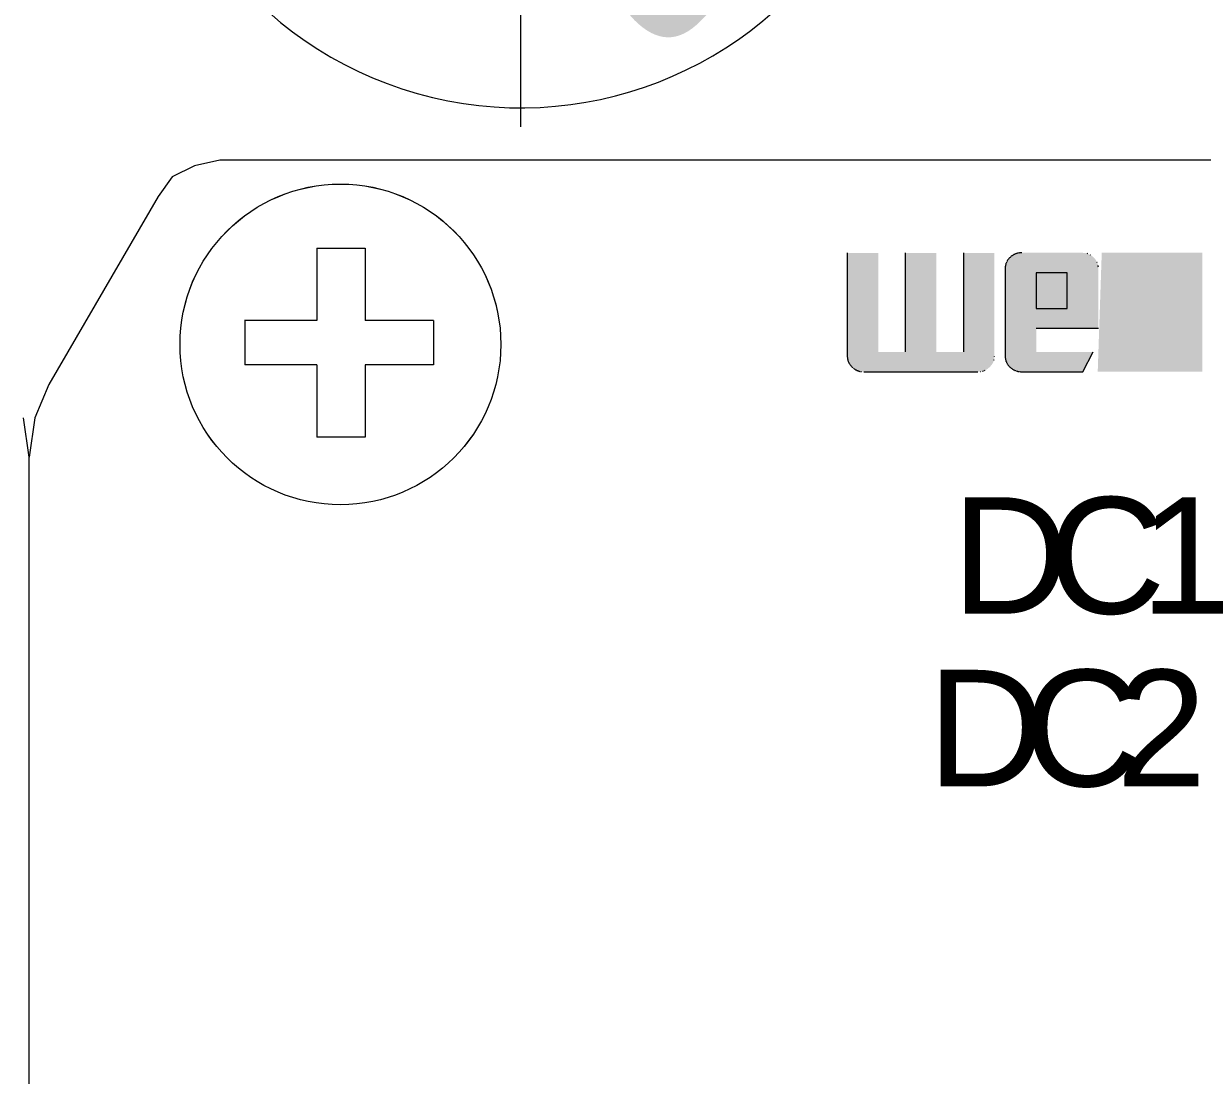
# Model space of a CAD drawing. Header units: millimetres. Extents: x 4134 to 7422, y 1400 to 3585.
# Drawn here: x 5721.18 to 5746, y 3343.9 to 3366.05 of the extents above; entities that cross this region are included whole.
import ezdxf
from ezdxf.enums import TextEntityAlignment as Align
from ezdxf.xclip import XClip

# ---------------------------------------------------------------- set-up
doc = ezdxf.new("R2010")
doc.units = ezdxf.units.MM
doc.header["$XCLIPFRAME"] = 2
doc.layers.add('! NO PLOT !', color=7, linetype='Continuous', true_color=0xff75dd, plot=False)
doc.layers.add('000-PI-Oprema', color=30, linetype='Continuous', lineweight=5)
doc.layers.add('SI-ORMAR-Tekst', color=7, linetype='Continuous', lineweight=5)
doc.layers.add('000-PI-ORMAR', color=2, linetype='Continuous')
doc.styles.add('Arial$001H0', font='arial.ttf')
doc.styles.add('PI0', font='isocpeur.ttf', dxfattribs={"width": 0.9})

# ---------------------------------------------------------------- blocks, each defined once
blk = doc.blocks.new('2000x800_montazna ploca')
at = {"layer": '! NO PLOT !', "color": 0, "linetype": 'ByBlock', "lineweight": 0}
blk.add_line((-3684.969, 1604.287), (-3684.969, 1621.087), dxfattribs=at)
blk.add_arc((-3684.969, 1612.687), 8, 31.6682, 328.3318, dxfattribs=at)
blk = doc.blocks.new('MF127412_67')
at = {"true_color": 0x231f20}
blk.add_hatch(color=250, dxfattribs=at).paths.add_polyline_path([(138.285, 195.9483), (139.0357, 195.9483), (139.0357, 194.9905), (138.285, 194.9905)])
blk = doc.blocks.new('MF127284_63')
at = {"true_color": 0x231f20}
blk.add_hatch(color=250, dxfattribs=at).paths.add_polyline_path([(137.0147, 195.9479), (138.1993, 195.9479), (138.1993, 194.9902), (137.0147, 194.9902)])
blk = doc.blocks.new('MF127142_57')
at = {"true_color": 0x231f20}
blk.add_hatch(color=250, dxfattribs=at).paths.add_polyline_path([(139.0627, 195.9482), (139.8727, 195.9482), (139.8727, 194.9904), (139.0303, 194.9904)])
blk = doc.blocks.new('westermo switch - SDI-862-SM-SC30')
at = {"layer": '000-PI-Oprema', "linetype": 'ByBlock', "lineweight": 0}
for points in [[(15.655, -1.952), (15.655, -4.039), (15.087, -4.039), (15.087, -1.952), (14.433, -1.952), (14.433, -4.039), (13.865, -4.039), (13.865, -1.952), (13.211, -1.952), (13.211, -4.123), (13.211, -4.134), (13.212, -4.145), (13.212, -4.157), (13.214, -4.168), (13.215, -4.179), (13.217, -4.189), (13.22, -4.2), (13.222, -4.211), (13.225, -4.221), (13.229, -4.231), (13.232, -4.241), (13.236, -4.251), (13.241, -4.261), (13.245, -4.271), (13.251, -4.28), (13.256, -4.29), (13.262, -4.299), (13.268, -4.308), (13.275, -4.317), (13.281, -4.326), (13.289, -4.335), (13.296, -4.343), (13.304, -4.352), (13.312, -4.36), (13.321, -4.368), (13.33, -4.375), (13.339, -4.383), (13.348, -4.39), (13.357, -4.396), (13.366, -4.402), (13.376, -4.408), (13.385, -4.414), (13.395, -4.419), (13.405, -4.424), (13.415, -4.429), (13.425, -4.433), (13.435, -4.437), (13.446, -4.44), (13.456, -4.444), (13.467, -4.447), (13.478, -4.449), (13.489, -4.451), (13.5, -4.453), (13.511, -4.455), (13.523, -4.456), (13.534, -4.457), (13.546, -4.457), (13.558, -4.458), (15.958, -4.458), (15.97, -4.457), (15.982, -4.457), (15.994, -4.456), (16.005, -4.455), (16.016, -4.453), (16.028, -4.451), (16.039, -4.449), (16.05, -4.447), (16.061, -4.444), (16.071, -4.44), (16.082, -4.437), (16.092, -4.433), (16.102, -4.429), (16.113, -4.424), (16.123, -4.419), (16.132, -4.414), (16.142, -4.408), (16.152, -4.402), (16.161, -4.396), (16.17, -4.39), (16.179, -4.383), (16.188, -4.375), (16.197, -4.368), (16.206, -4.36), (16.214, -4.352), (16.222, -4.343), (16.23, -4.335), (16.237, -4.326), (16.244, -4.317), (16.251, -4.308), (16.257, -4.299), (16.263, -4.29), (16.269, -4.28), (16.274, -4.271), (16.279, -4.261), (16.283, -4.251), (16.287, -4.241), (16.291, -4.231), (16.294, -4.221), (16.297, -4.211), (16.3, -4.2), (16.302, -4.189), (16.304, -4.179), (16.306, -4.168), (16.307, -4.157), (16.308, -4.145), (16.309, -4.134), (16.309, -4.123), (16.309, -1.952)], [(15.655, -1.952), (15.655, -4.039), (15.087, -4.039), (15.087, -1.952), (14.433, -1.952), (14.433, -4.039), (13.865, -4.039), (13.865, -1.952), (13.211, -1.952), (13.211, -4.123), (13.211, -4.134), (13.212, -4.146), (13.212, -4.157), (13.214, -4.168), (13.215, -4.179), (13.217, -4.19), (13.22, -4.2), (13.222, -4.211), (13.225, -4.221), (13.229, -4.232), (13.232, -4.242), (13.236, -4.252), (13.241, -4.261), (13.246, -4.271), (13.251, -4.281), (13.256, -4.29), (13.262, -4.299), (13.268, -4.308), (13.275, -4.317), (13.281, -4.326), (13.289, -4.335), (13.296, -4.343), (13.304, -4.352), (13.312, -4.36), (13.321, -4.368), (13.33, -4.376), (13.339, -4.383), (13.348, -4.39), (13.357, -4.396), (13.366, -4.403), (13.376, -4.409), (13.385, -4.414), (13.395, -4.42), (13.405, -4.424), (13.415, -4.429), (13.425, -4.433), (13.435, -4.437), (13.446, -4.441), (13.456, -4.444), (13.467, -4.447), (13.478, -4.45), (13.489, -4.452), (13.5, -4.454), (13.511, -4.455), (13.523, -4.456), (13.534, -4.457), (13.546, -4.458), (13.558, -4.458), (15.958, -4.458), (15.97, -4.458), (15.982, -4.457), (15.994, -4.456), (16.005, -4.455), (16.017, -4.454), (16.028, -4.452), (16.039, -4.45), (16.05, -4.447), (16.061, -4.444), (16.071, -4.441), (16.082, -4.437), (16.092, -4.433), (16.103, -4.429), (16.113, -4.424), (16.123, -4.42), (16.132, -4.414), (16.142, -4.409), (16.152, -4.403), (16.161, -4.396), (16.17, -4.39), (16.179, -4.383), (16.188, -4.376), (16.197, -4.368), (16.206, -4.36), (16.214, -4.352), (16.222, -4.343), (16.23, -4.335), (16.237, -4.326), (16.244, -4.317), (16.251, -4.308), (16.257, -4.299), (16.263, -4.29), (16.269, -4.281), (16.274, -4.271), (16.279, -4.261), (16.283, -4.252), (16.287, -4.242), (16.291, -4.232), (16.294, -4.221), (16.298, -4.211), (16.3, -4.2), (16.303, -4.19), (16.304, -4.179), (16.306, -4.168), (16.307, -4.157), (16.308, -4.146), (16.309, -4.134), (16.309, -4.123), (16.309, -1.952)], [(19.071, -1.952), (19.06, -1.952), (19.048, -1.952), (19.036, -1.953), (19.025, -1.954), (19.014, -1.956), (19.003, -1.958), (18.992, -1.96), (18.981, -1.963), (18.97, -1.965), (18.959, -1.969), (18.949, -1.972), (18.939, -1.976), (18.929, -1.981), (18.919, -1.985), (18.909, -1.99), (18.899, -1.995), (18.889, -2.001), (18.88, -2.007), (18.87, -2.013), (18.861, -2.02), (18.852, -2.027), (18.843, -2.034), (18.835, -2.041), (18.826, -2.049), (18.818, -2.058), (18.81, -2.066), (18.802, -2.074), (18.795, -2.083), (18.788, -2.092), (18.781, -2.101), (18.775, -2.11), (18.769, -2.119), (18.764, -2.128), (18.758, -2.138), (18.754, -2.147), (18.749, -2.157), (18.745, -2.167), (18.741, -2.177), (18.738, -2.188), (18.735, -2.198), (18.732, -2.209), (18.73, -2.219), (18.728, -2.23), (18.726, -2.241), (18.725, -2.252), (18.724, -2.264), (18.724, -2.275), (18.724, -2.287), (18.724, -3.079), (18.724, -3.091), (18.724, -3.102), (18.725, -3.113), (18.726, -3.124), (18.728, -3.135), (18.73, -3.145), (18.732, -3.156), (18.735, -3.166), (18.738, -3.177), (18.741, -3.187), (18.745, -3.197), (18.749, -3.207), (18.754, -3.216), (18.758, -3.226), (18.764, -3.235), (18.769, -3.245), (18.775, -3.254), (18.781, -3.263), (18.788, -3.272), (18.795, -3.28), (18.802, -3.289), (18.81, -3.297), (18.818, -3.306), (18.826, -3.314), (18.835, -3.322), (18.843, -3.329), (18.852, -3.337), (18.861, -3.344), (18.87, -3.35), (18.88, -3.357), (18.889, -3.363), (18.899, -3.368), (18.909, -3.373), (18.919, -3.378), (18.929, -3.383), (18.939, -3.387), (18.949, -3.391), (18.959, -3.395), (18.97, -3.398), (18.981, -3.401), (18.992, -3.403), (19.003, -3.405), (19.014, -3.407), (19.025, -3.409), (19.036, -3.41), (19.048, -3.411), (19.06, -3.411), (19.071, -3.412), (20.033, -3.412), (20.033, -4.038), (18.715, -4.038), (18.498, -4.457), (20.331, -4.457), (20.344, -4.457), (20.356, -4.456), (20.369, -4.456), (20.381, -4.454), (20.393, -4.453), (20.404, -4.451), (20.416, -4.449), (20.427, -4.446), (20.439, -4.443), (20.449, -4.44), (20.46, -4.437), (20.471, -4.433), (20.481, -4.429), (20.492, -4.424), (20.502, -4.419), (20.512, -4.414), (20.521, -4.408), (20.531, -4.402), (20.54, -4.396), (20.55, -4.389), (20.559, -4.382), (20.568, -4.375), (20.576, -4.367), (20.585, -4.359), (20.593, -4.351), (20.601, -4.343), (20.609, -4.334), (20.616, -4.325), (20.623, -4.317), (20.63, -4.308), (20.636, -4.298), (20.642, -4.289), (20.647, -4.28), (20.653, -4.27), (20.657, -4.261), (20.662, -4.251), (20.666, -4.241), (20.67, -4.231), (20.673, -4.22), (20.676, -4.21), (20.679, -4.2), (20.681, -4.189), (20.683, -4.178), (20.685, -4.167), (20.686, -4.156), (20.687, -4.145), (20.687, -4.134), (20.687, -4.122), (20.687, -3.328), (20.687, -3.317), (20.687, -3.306), (20.686, -3.295), (20.685, -3.284), (20.683, -3.274), (20.681, -3.263), (20.679, -3.252), (20.676, -3.242), (20.673, -3.232), (20.67, -3.222), (20.666, -3.212), (20.662, -3.202), (20.657, -3.192), (20.653, -3.183), (20.647, -3.173), (20.642, -3.164), (20.636, -3.155), (20.63, -3.146), (20.623, -3.137), (20.616, -3.128), (20.609, -3.119), (20.601, -3.111), (20.593, -3.102), (20.585, -3.094), (20.576, -3.086), (20.568, -3.078), (20.559, -3.071), (20.55, -3.064), (20.54, -3.057), (20.531, -3.051), (20.521, -3.045), (20.512, -3.04), (20.502, -3.034), (20.492, -3.029), (20.482, -3.025), (20.472, -3.021), (20.461, -3.017), (20.451, -3.013), (20.44, -3.01), (20.429, -3.007), (20.418, -3.005), (20.407, -3.002), (20.396, -3), (20.384, -2.999), (20.372, -2.998), (20.361, -2.997), (20.349, -2.996), (20.337, -2.996), (19.379, -2.996), (19.379, -2.37), (20.385, -2.37), (20.605, -1.952)], [(19.072, -1.952), (19.06, -1.952), (19.048, -1.953), (19.036, -1.953), (19.025, -1.955), (19.014, -1.956), (19.003, -1.958), (18.992, -1.96), (18.981, -1.963), (18.97, -1.966), (18.96, -1.969), (18.949, -1.973), (18.939, -1.977), (18.929, -1.981), (18.919, -1.985), (18.909, -1.99), (18.899, -1.996), (18.889, -2.001), (18.88, -2.007), (18.871, -2.013), (18.861, -2.02), (18.852, -2.027), (18.843, -2.034), (18.835, -2.042), (18.826, -2.05), (18.818, -2.058), (18.81, -2.066), (18.802, -2.075), (18.795, -2.083), (18.788, -2.092), (18.781, -2.101), (18.775, -2.11), (18.769, -2.119), (18.764, -2.129), (18.758, -2.138), (18.754, -2.148), (18.749, -2.158), (18.745, -2.168), (18.741, -2.178), (18.738, -2.188), (18.735, -2.198), (18.732, -2.209), (18.73, -2.22), (18.728, -2.23), (18.726, -2.241), (18.725, -2.253), (18.724, -2.264), (18.724, -2.275), (18.724, -2.287), (18.724, -3.08), (18.724, -3.091), (18.724, -3.102), (18.725, -3.113), (18.726, -3.124), (18.728, -3.135), (18.73, -3.146), (18.732, -3.156), (18.735, -3.167), (18.738, -3.177), (18.741, -3.187), (18.745, -3.197), (18.749, -3.207), (18.754, -3.217), (18.758, -3.226), (18.764, -3.236), (18.769, -3.245), (18.775, -3.254), (18.781, -3.263), (18.788, -3.272), (18.795, -3.281), (18.802, -3.289), (18.81, -3.298), (18.818, -3.306), (18.826, -3.314), (18.835, -3.322), (18.843, -3.33), (18.852, -3.337), (18.861, -3.344), (18.871, -3.351), (18.88, -3.357), (18.889, -3.363), (18.899, -3.369), (18.909, -3.374), (18.919, -3.379), (18.929, -3.383), (18.939, -3.388), (18.949, -3.391), (18.96, -3.395), (18.97, -3.398), (18.981, -3.401), (18.992, -3.404), (19.003, -3.406), (19.014, -3.408), (19.025, -3.409), (19.036, -3.41), (19.048, -3.411), (19.06, -3.412), (19.072, -3.412), (20.033, -3.412), (20.033, -4.039), (18.715, -4.039), (18.498, -4.457), (20.331, -4.457), (20.344, -4.457), (20.356, -4.457), (20.369, -4.456), (20.381, -4.455), (20.393, -4.453), (20.405, -4.451), (20.416, -4.449), (20.427, -4.447), (20.439, -4.444), (20.45, -4.441), (20.46, -4.437), (20.471, -4.433), (20.481, -4.429), (20.492, -4.424), (20.502, -4.419), (20.512, -4.414), (20.521, -4.409), (20.531, -4.403), (20.54, -4.396), (20.55, -4.39), (20.559, -4.383), (20.568, -4.375), (20.576, -4.368), (20.585, -4.36), (20.593, -4.351), (20.601, -4.343), (20.609, -4.334), (20.616, -4.326), (20.623, -4.317), (20.63, -4.308), (20.636, -4.299), (20.642, -4.29), (20.647, -4.28), (20.653, -4.271), (20.657, -4.261), (20.662, -4.251), (20.666, -4.241), (20.67, -4.231), (20.673, -4.221), (20.676, -4.21), (20.679, -4.2), (20.681, -4.189), (20.683, -4.178), (20.685, -4.168), (20.686, -4.156), (20.687, -4.145), (20.687, -4.134), (20.687, -4.122), (20.687, -3.329), (20.687, -3.318), (20.687, -3.306), (20.686, -3.295), (20.685, -3.285), (20.683, -3.274), (20.681, -3.263), (20.679, -3.253), (20.676, -3.242), (20.673, -3.232), (20.67, -3.222), (20.666, -3.212), (20.662, -3.202), (20.657, -3.193), (20.653, -3.183), (20.647, -3.174), (20.642, -3.164), (20.636, -3.155), (20.63, -3.146), (20.623, -3.137), (20.616, -3.128), (20.609, -3.12), (20.601, -3.111), (20.593, -3.103), (20.585, -3.094), (20.576, -3.086), (20.568, -3.079), (20.559, -3.071), (20.55, -3.064), (20.54, -3.058), (20.531, -3.051), (20.522, -3.046), (20.512, -3.04), (20.502, -3.035), (20.492, -3.03), (20.482, -3.025), (20.472, -3.021), (20.461, -3.017), (20.451, -3.013), (20.44, -3.01), (20.429, -3.007), (20.418, -3.005), (20.407, -3.003), (20.396, -3.001), (20.384, -2.999), (20.372, -2.998), (20.361, -2.997), (20.349, -2.997), (20.337, -2.997), (19.379, -2.997), (19.379, -2.37), (20.385, -2.37), (20.605, -1.952)]]:
    blk.add_hatch(color=0, dxfattribs=at).paths.add_polyline_path(points)
h = blk.add_hatch(color=0, dxfattribs=at)
h.paths.add_polyline_path([(16.885, -1.951), (16.873, -1.951), (16.861, -1.952), (16.849, -1.953), (16.838, -1.954), (16.826, -1.955), (16.815, -1.957), (16.804, -1.96), (16.793, -1.962), (16.782, -1.965), (16.771, -1.968), (16.76, -1.972), (16.75, -1.976), (16.74, -1.98), (16.73, -1.985), (16.72, -1.99), (16.71, -1.995), (16.7, -2), (16.691, -2.006), (16.681, -2.013), (16.672, -2.019), (16.663, -2.026), (16.654, -2.033), (16.645, -2.041), (16.637, -2.049), (16.628, -2.057), (16.62, -2.065), (16.613, -2.074), (16.605, -2.082), (16.598, -2.091), (16.592, -2.1), (16.586, -2.109), (16.58, -2.118), (16.574, -2.128), (16.569, -2.137), (16.564, -2.147), (16.56, -2.157), (16.556, -2.167), (16.552, -2.177), (16.549, -2.187), (16.546, -2.198), (16.543, -2.208), (16.541, -2.219), (16.539, -2.23), (16.537, -2.241), (16.536, -2.252), (16.535, -2.263), (16.534, -2.275), (16.534, -2.286), (16.534, -4.122), (16.534, -4.133), (16.535, -4.145), (16.536, -4.156), (16.537, -4.167), (16.539, -4.178), (16.541, -4.188), (16.543, -4.199), (16.546, -4.21), (16.549, -4.22), (16.552, -4.23), (16.556, -4.24), (16.56, -4.25), (16.564, -4.26), (16.569, -4.27), (16.574, -4.279), (16.58, -4.289), (16.586, -4.298), (16.592, -4.307), (16.598, -4.316), (16.605, -4.325), (16.613, -4.334), (16.62, -4.342), (16.628, -4.351), (16.637, -4.359), (16.645, -4.367), (16.654, -4.374), (16.663, -4.382), (16.672, -4.389), (16.681, -4.395), (16.691, -4.401), (16.7, -4.407), (16.71, -4.413), (16.72, -4.418), (16.73, -4.423), (16.74, -4.428), (16.75, -4.432), (16.76, -4.436), (16.771, -4.44), (16.782, -4.443), (16.793, -4.446), (16.804, -4.448), (16.815, -4.451), (16.826, -4.452), (16.838, -4.454), (16.849, -4.455), (16.861, -4.456), (16.873, -4.457), (16.885, -4.457), (18.168, -4.457), (18.387, -4.038), (17.188, -4.038), (17.188, -3.539), (18.498, -3.539), (18.498, -2.286), (18.498, -2.275), (18.497, -2.263), (18.496, -2.252), (18.495, -2.241), (18.494, -2.23), (18.492, -2.219), (18.489, -2.208), (18.487, -2.198), (18.484, -2.187), (18.48, -2.177), (18.476, -2.167), (18.472, -2.157), (18.468, -2.147), (18.463, -2.137), (18.458, -2.128), (18.452, -2.118), (18.447, -2.109), (18.44, -2.1), (18.434, -2.091), (18.427, -2.082), (18.42, -2.074), (18.412, -2.065), (18.404, -2.057), (18.396, -2.049), (18.387, -2.041), (18.378, -2.033), (18.37, -2.026), (18.361, -2.019), (18.352, -2.013), (18.342, -2.006), (18.333, -2), (18.323, -1.995), (18.314, -1.99), (18.304, -1.985), (18.294, -1.98), (18.284, -1.976), (18.273, -1.972), (18.263, -1.968), (18.252, -1.965), (18.241, -1.962), (18.231, -1.96), (18.219, -1.957), (18.208, -1.955), (18.197, -1.954), (18.185, -1.953), (18.174, -1.952), (18.162, -1.951), (18.15, -1.951)])
h.paths.add_polyline_path([(17.188, -2.369), (17.843, -2.369), (17.843, -3.12), (17.188, -3.12)])
h = blk.add_hatch(color=0, dxfattribs=at)
h.paths.add_polyline_path([(16.885, -1.951), (16.873, -1.952), (16.861, -1.952), (16.849, -1.953), (16.838, -1.954), (16.826, -1.956), (16.815, -1.958), (16.804, -1.96), (16.793, -1.962), (16.782, -1.965), (16.771, -1.969), (16.76, -1.972), (16.75, -1.976), (16.74, -1.98), (16.73, -1.985), (16.72, -1.99), (16.71, -1.995), (16.7, -2.001), (16.691, -2.007), (16.681, -2.013), (16.672, -2.02), (16.663, -2.027), (16.654, -2.034), (16.645, -2.041), (16.637, -2.049), (16.628, -2.057), (16.62, -2.066), (16.613, -2.074), (16.605, -2.083), (16.598, -2.092), (16.592, -2.1), (16.586, -2.11), (16.58, -2.119), (16.574, -2.128), (16.569, -2.138), (16.564, -2.147), (16.56, -2.157), (16.556, -2.167), (16.552, -2.177), (16.549, -2.187), (16.546, -2.198), (16.543, -2.208), (16.541, -2.219), (16.539, -2.23), (16.537, -2.241), (16.536, -2.252), (16.535, -2.263), (16.534, -2.275), (16.534, -2.286), (16.534, -4.122), (16.534, -4.134), (16.535, -4.145), (16.536, -4.156), (16.537, -4.167), (16.539, -4.178), (16.541, -4.189), (16.543, -4.199), (16.546, -4.21), (16.549, -4.22), (16.552, -4.231), (16.556, -4.241), (16.56, -4.251), (16.564, -4.26), (16.569, -4.27), (16.574, -4.28), (16.58, -4.289), (16.586, -4.298), (16.592, -4.307), (16.598, -4.316), (16.605, -4.325), (16.613, -4.334), (16.62, -4.343), (16.628, -4.351), (16.637, -4.359), (16.645, -4.367), (16.654, -4.375), (16.663, -4.382), (16.672, -4.389), (16.681, -4.395), (16.691, -4.402), (16.7, -4.408), (16.71, -4.413), (16.72, -4.419), (16.73, -4.423), (16.74, -4.428), (16.75, -4.432), (16.76, -4.436), (16.771, -4.44), (16.782, -4.443), (16.793, -4.446), (16.804, -4.449), (16.815, -4.451), (16.826, -4.453), (16.838, -4.454), (16.849, -4.455), (16.861, -4.456), (16.873, -4.457), (16.885, -4.457), (18.168, -4.457), (18.387, -4.038), (17.189, -4.038), (17.189, -3.54), (18.498, -3.54), (18.498, -2.286), (18.498, -2.275), (18.497, -2.263), (18.496, -2.252), (18.495, -2.241), (18.494, -2.23), (18.492, -2.219), (18.489, -2.208), (18.487, -2.198), (18.484, -2.187), (18.48, -2.177), (18.477, -2.167), (18.472, -2.157), (18.468, -2.147), (18.463, -2.138), (18.458, -2.128), (18.453, -2.119), (18.447, -2.11), (18.44, -2.1), (18.434, -2.092), (18.427, -2.083), (18.42, -2.074), (18.412, -2.066), (18.404, -2.057), (18.396, -2.049), (18.387, -2.041), (18.378, -2.034), (18.37, -2.027), (18.361, -2.02), (18.352, -2.013), (18.342, -2.007), (18.333, -2.001), (18.323, -1.995), (18.314, -1.99), (18.304, -1.985), (18.294, -1.98), (18.284, -1.976), (18.273, -1.972), (18.263, -1.969), (18.252, -1.965), (18.241, -1.962), (18.231, -1.96), (18.22, -1.958), (18.208, -1.956), (18.197, -1.954), (18.185, -1.953), (18.174, -1.952), (18.162, -1.952), (18.15, -1.951)])
h.paths.add_polyline_path([(17.189, -2.37), (17.843, -2.37), (17.843, -3.121), (17.189, -3.121)])
at = {"layer": '000-PI-Oprema', "color": 0, "linetype": 'ByBlock', "lineweight": 0}
for p, q in [((0, 0), (-0.532, -0.119)), ((47.038, 0), (0, 0)), ((-0.532, -0.119), (-1.005, -0.353)), ((-0.532, -0.119), (-1.005, -0.354)), ((-0.532, -0.119), (-1.005, -0.354)), ((0, 0), (-0.532, -0.119)), ((0, 0), (-0.532, -0.119)), ((47.038, 0), (0, 0)), ((47.038, 0), (0, 0)), ((-1.005, -0.353), (-1.299, -0.766)), ((-1.005, -0.354), (-1.299, -0.766)), ((-1.005, -0.354), (-1.299, -0.766)), ((-1.299, -0.767), (-3.601, -4.722)), ((-1.299, -0.767), (-3.601, -4.722)), ((-1.299, -0.767), (-3.601, -4.722)), ((2.045, -1.856), (2.045, -3.378)), ((2.045, -1.857), (3.06, -1.857)), ((2.045, -1.857), (3.06, -1.857)), ((2.045, -1.857), (2.045, -3.379)), ((3.06, -1.856), (3.06, -3.378)), ((3.06, -1.857), (3.06, -3.379)), ((2.045, -3.379), (0.522, -3.379)), ((2.045, -3.379), (0.522, -3.379)), ((0.524, -3.378), (0.524, -4.309)), ((0.524, -3.379), (0.524, -4.309)), ((4.497, -3.379), (3.059, -3.379)), ((4.497, -3.379), (3.059, -3.379)), ((4.496, -3.378), (4.496, -4.309)), ((4.497, -3.379), (4.497, -4.309)), ((2.045, -4.309), (0.524, -4.309)), ((2.045, -4.309), (0.524, -4.309)), ((2.045, -4.309), (2.045, -5.83)), ((2.045, -4.309), (2.045, -5.831)), ((4.496, -4.309), (3.06, -4.309)), ((4.497, -4.309), (3.06, -4.309)), ((-3.601, -4.722), (-3.897, -5.429)), ((-3.601, -4.723), (-3.897, -5.43)), ((-3.601, -4.723), (-3.897, -5.43)), ((-3.896, -5.429), (-4.013, -6.256)), ((-3.896, -5.429), (-4.013, -6.256)), ((-3.896, -5.429), (-4.013, -6.256)), ((50.994, -6.255), (50.875, -5.428)), ((50.994, -6.256), (50.875, -5.429)), ((50.994, -6.256), (50.875, -5.429)), ((-4.014, -113.792), (-4.014, -6.255)), ((-4.014, -113.793), (-4.014, -6.256)), ((-4.014, -113.793), (-4.014, -6.256)), ((50.994, -113.793), (50.994, -6.256))]:
    blk.add_line(p, q, dxfattribs=at)
blk.add_lwpolyline([(3.06, -4.309), (3.06, -5.831), (2.045, -5.831)], dxfattribs=at)
blk.add_lwpolyline([(3.06, -4.309), (3.06, -5.831), (2.045, -5.831)], dxfattribs=at)
at = {"layer": '000-PI-Oprema', "color": 0, "linetype": 'ByBlock', "lineweight": 0, "ltscale": 0.25}
for centre in [(2.539, -3.88), (2.539, -3.881)]:
    blk.add_circle(centre, 3.377, dxfattribs=at)
at = {"layer": '000-PI-Oprema', "color": 0, "linetype": 'ByBlock', "lineweight": 0}
ref = blk.add_blockref('MF127284_63', (-345.22, -514.552), dxfattribs=dict(at, xscale=2.616, yscale=2.616, zscale=2.616))
XClip(ref).set_block_clipping_path([(137.9488149007, 195.9479448107), (137.9488149007, 195.1503190782), (137.7318492466, 195.1503190782), (137.7318492466, 195.9479448107), (137.4817353143, 195.9479448107), (137.4817353143, 195.1503190782), (137.2647696601, 195.1503190782), (137.2647696601, 195.9479448107), (137.0146557278, 195.9479448107), (137.0146557278, 195.1182150947), (137.0147236885, 195.1138338747), (137.0149275736, 195.1095073068), (137.0152673879, 195.1052350918), (137.0157431359, 195.1010169308), (137.0163548224, 195.0968525246), (137.0171024521, 195.0927415742), (137.0179860296, 195.0886837805), (137.0190055596, 195.0846788446), (137.0201610467, 195.0807264672), (137.0214524957, 195.0768263495), (137.0228799112, 195.0729781923), (137.0244432979, 195.0691816966), (137.0261426605, 195.0654365633), (137.0279780035, 195.0617424934), (137.0299493318, 195.0580991877), (137.0320566499, 195.0545063474), (137.0342999626, 195.0509636733), (137.0366792745, 195.0474708663), (137.0391945903, 195.0440276274), (137.0418459147, 195.0406336576), (137.0446332523, 195.0372886578), (137.0475566078, 195.033992329), (137.0506159859, 195.030744372), (137.0538113912, 195.0275444878), (137.0570597882, 195.024521729), (137.0603667482, 195.0216277033), (137.0637319583, 195.0188624014), (137.0671551053, 195.016225814), (137.0706358761, 195.0137179317), (137.0741739578, 195.0113387452), (137.0777690371, 195.0090882451), (137.0814208011, 195.0069664221), (137.0851289367, 195.0049732669), (137.0888931307, 195.00310877), (137.0927130702, 195.0013729221), (137.0965884421, 194.999765714), (137.1005189332, 194.9982871362), (137.1045042305, 194.9969371795), (137.108544021, 194.9957158344), (137.1126379916, 194.9946230916), (137.1167858291, 194.9936589418), (137.1209872206, 194.9928233756), (137.1252418529, 194.9921163837), (137.1295494131, 194.9915379567), (137.1339095879, 194.9910880854), (137.1383220644, 194.9907667603), (137.1427865294, 194.990573972), (137.1473026699, 194.9905097114), (138.0652268304, 194.9905097114), (138.0697447411, 194.990573972), (138.0742144201, 194.9907667603), (138.0786354095, 194.9910880854), (138.0830072513, 194.9915379567), (138.0873294876, 194.9921163837), (138.0916016605, 194.9928233756), (138.0958233121, 194.9936589418), (138.0999939844, 194.9946230916), (138.1041132195, 194.9957158344), (138.1081805595, 194.9969371795), (138.1121955465, 194.9982871362), (138.1161577225, 194.999765714), (138.1200666296, 195.0013729221), (138.1239218099, 195.00310877), (138.1277228054, 195.0049732669), (138.1314691583, 195.0069664221), (138.1351604106, 195.0090882451), (138.1387961043, 195.0113387452), (138.1423757816, 195.0137179317), (138.1458989846, 195.016225814), (138.1493652552, 195.0188624014), (138.1527741357, 195.0216277033), (138.1561251679, 195.024521729), (138.1594178942, 195.0275444878), (138.162698469, 195.030744372), (138.1658359234, 195.033992329), (138.1688305704, 195.0372886578), (138.1716827232, 195.0406336576), (138.1743926947, 195.0440276274), (138.1769607981, 195.0474708663), (138.1793873464, 195.0509636733), (138.1816726528, 195.0545063474), (138.1838170302, 195.0580991877), (138.1858207917, 195.0617424934), (138.1876842505, 195.0654365633), (138.1894077195, 195.0691816966), (138.1909915119, 195.0729781923), (138.1924359407, 195.0768263495), (138.1937413191, 195.0807264672), (138.19490796, 195.0846788446), (138.1959361765, 195.0886837805), (138.1968262818, 195.0927415742), (138.1975785889, 195.0968525246), (138.1981934108, 195.1010169308), (138.1986710606, 195.1052350918), (138.1990118515, 195.1095073068), (138.1992160964, 195.1138338747), (138.1992841085, 195.1182150947), (138.1992841085, 195.9479448107)])
ref = blk.add_blockref('MF127284_63', (-345.22, -514.552), dxfattribs=dict(at, xscale=2.616, yscale=2.616, zscale=2.616))
XClip(ref).set_block_clipping_path([(137.9488149007, 195.9479448107), (137.9488149007, 195.1503190782), (137.7318492466, 195.1503190782), (137.7318492466, 195.9479448107), (137.4817353143, 195.9479448107), (137.4817353143, 195.1503190782), (137.2647696601, 195.1503190782), (137.2647696601, 195.9479448107), (137.0146557278, 195.9479448107), (137.0146557278, 195.1182150947), (137.0147236885, 195.1138338747), (137.0149275736, 195.1095073068), (137.0152673879, 195.1052350918), (137.0157431359, 195.1010169308), (137.0163548224, 195.0968525246), (137.0171024521, 195.0927415742), (137.0179860296, 195.0886837805), (137.0190055596, 195.0846788446), (137.0201610467, 195.0807264672), (137.0214524957, 195.0768263495), (137.0228799112, 195.0729781923), (137.0244432979, 195.0691816966), (137.0261426605, 195.0654365633), (137.0279780035, 195.0617424934), (137.0299493318, 195.0580991877), (137.0320566499, 195.0545063474), (137.0342999626, 195.0509636733), (137.0366792745, 195.0474708663), (137.0391945903, 195.0440276274), (137.0418459147, 195.0406336576), (137.0446332523, 195.0372886578), (137.0475566078, 195.033992329), (137.0506159859, 195.030744372), (137.0538113912, 195.0275444878), (137.0570597882, 195.024521729), (137.0603667482, 195.0216277033), (137.0637319583, 195.0188624014), (137.0671551053, 195.016225814), (137.0706358761, 195.0137179317), (137.0741739578, 195.0113387452), (137.0777690371, 195.0090882451), (137.0814208011, 195.0069664221), (137.0851289367, 195.0049732669), (137.0888931307, 195.00310877), (137.0927130702, 195.0013729221), (137.0965884421, 194.999765714), (137.1005189332, 194.9982871362), (137.1045042305, 194.9969371795), (137.108544021, 194.9957158344), (137.1126379916, 194.9946230916), (137.1167858291, 194.9936589418), (137.1209872206, 194.9928233756), (137.1252418529, 194.9921163837), (137.1295494131, 194.9915379567), (137.1339095879, 194.9910880854), (137.1383220644, 194.9907667603), (137.1427865294, 194.990573972), (137.1473026699, 194.9905097114), (138.0652268304, 194.9905097114), (138.0697447411, 194.990573972), (138.0742144201, 194.9907667603), (138.0786354095, 194.9910880854), (138.0830072513, 194.9915379567), (138.0873294876, 194.9921163837), (138.0916016605, 194.9928233756), (138.0958233121, 194.9936589418), (138.0999939844, 194.9946230916), (138.1041132195, 194.9957158344), (138.1081805595, 194.9969371795), (138.1121955465, 194.9982871362), (138.1161577225, 194.999765714), (138.1200666296, 195.0013729221), (138.1239218099, 195.00310877), (138.1277228054, 195.0049732669), (138.1314691583, 195.0069664221), (138.1351604106, 195.0090882451), (138.1387961043, 195.0113387452), (138.1423757816, 195.0137179317), (138.1458989846, 195.016225814), (138.1493652552, 195.0188624014), (138.1527741357, 195.0216277033), (138.1561251679, 195.024521729), (138.1594178942, 195.0275444878), (138.162698469, 195.030744372), (138.1658359234, 195.033992329), (138.1688305704, 195.0372886578), (138.1716827232, 195.0406336576), (138.1743926947, 195.0440276274), (138.1769607981, 195.0474708663), (138.1793873464, 195.0509636733), (138.1816726528, 195.0545063474), (138.1838170302, 195.0580991877), (138.1858207917, 195.0617424934), (138.1876842505, 195.0654365633), (138.1894077195, 195.0691816966), (138.1909915119, 195.0729781923), (138.1924359407, 195.0768263495), (138.1937413191, 195.0807264672), (138.19490796, 195.0846788446), (138.1959361765, 195.0886837805), (138.1968262818, 195.0927415742), (138.1975785889, 195.0968525246), (138.1981934108, 195.1010169308), (138.1986710606, 195.1052350918), (138.1990118515, 195.1095073068), (138.1992160964, 195.1138338747), (138.1992841085, 195.1182150947), (138.1992841085, 195.9479448107)])
ref = blk.add_blockref('MF127412_67', (-345.22, -514.552), dxfattribs=dict(at, xscale=2.616, yscale=2.616, zscale=2.616))
XClip(ref).set_block_clipping_path([(138.4190596686, 195.9482893202), (138.4144579046, 195.9482250595), (138.4099115122, 195.9480322713), (138.4054207997, 195.9477109462), (138.4009860757, 195.9472610748), (138.3966076485, 195.9466826479), (138.3922858265, 195.945975656), (138.3880209181, 195.9451400898), (138.3838132317, 195.94417594), (138.3796630757, 195.9430831972), (138.3755707585, 195.9418618521), (138.3715365885, 195.9405118953), (138.3675608741, 195.9390333176), (138.3636439237, 195.9374261094), (138.3597860457, 195.9356902616), (138.3559875485, 195.9338257647), (138.3522487405, 195.9318326095), (138.3485699301, 195.9297107864), (138.3449514257, 195.9274602864), (138.3413935356, 195.9250810998), (138.3378965684, 195.9225732175), (138.3344608323, 195.9199366301), (138.3310866359, 195.9171713283), (138.3277742874, 195.9142773026), (138.3245240953, 195.9112545437), (138.3212878497, 195.908057214), (138.3181944675, 195.9048114376), (138.3152434909, 195.901516766), (138.3124344618, 195.8981727506), (138.3097669223, 195.8947789428), (138.3072404146, 195.891334894), (138.3048544807, 195.8878401556), (138.3026086627, 195.8842942791), (138.3005025026, 195.8806968159), (138.2985355425, 195.8770473174), (138.2967073246, 195.873345335), (138.2950173908, 195.8695904202), (138.2934652832, 195.8657821243), (138.292050544, 195.8619199988), (138.2907727152, 195.8580035951), (138.2896313389, 195.8540324647), (138.2886259571, 195.8500061589), (138.2877561119, 195.8459242291), (138.2870213454, 195.8417862268), (138.2864211997, 195.8375917034), (138.2859552168, 195.8333402104), (138.2856229389, 195.8290312991), (138.2854239079, 195.8246645209), (138.285357666, 195.8202394274), (138.285357666, 195.1189256456), (138.2854239079, 195.1144592827), (138.2856229389, 195.1100548238), (138.2859552168, 195.1057118204), (138.2864211997, 195.1014298239), (138.2870213454, 195.0972083857), (138.2877561119, 195.0930470573), (138.2886259571, 195.08894539), (138.2896313389, 195.0849029353), (138.2907727152, 195.0809192446), (138.292050544, 195.0769938693), (138.2934652832, 195.0731263608), (138.2950173908, 195.0693162706), (138.2967073246, 195.0655631501), (138.2985355425, 195.0618665507), (138.3005025026, 195.0582260238), (138.3026086627, 195.0546411208), (138.3048544807, 195.0511113932), (138.3072404146, 195.0476363924), (138.3097669223, 195.0442156697), (138.3124344618, 195.0408487767), (138.3152434909, 195.0375352648), (138.3181944675, 195.0342746852), (138.3212878497, 195.0310665896), (138.3245240953, 195.0279105292), (138.3277742874, 195.0248876614), (138.3310866359, 195.0219933211), (138.3344608323, 195.0192275176), (138.3378965684, 195.0165902605), (138.3413935356, 195.0140815589), (138.3449514257, 195.0117014223), (138.3485699301, 195.0094498599), (138.3522487405, 195.0073268812), (138.3559875485, 195.0053324954), (138.3597860457, 195.003466712), (138.3636439237, 195.0017295402), (138.3675608741, 195.0001209895), (138.3715365885, 194.9986410691), (138.3755707585, 194.9972897884), (138.3796630757, 194.9960671567), (138.3838132317, 194.9949731835), (138.3880209181, 194.9940078779), (138.3922858265, 194.9931712495), (138.3966076485, 194.9924633075), (138.4009860757, 194.9918840612), (138.4054207997, 194.9914335201), (138.4099115122, 194.9911116935), (138.4144579046, 194.9909185906), (138.4190596686, 194.9908542209), (138.9094259474, 194.9908542209), (138.993389384, 195.1503190782), (138.5354823642, 195.1503190782), (138.5354823642, 195.3411773682), (139.0360762702, 195.3411773682), (139.0360762702, 195.8202394274), (139.0360064817, 195.8246645209), (139.0357974278, 195.8290312991), (139.0354495757, 195.8333402104), (139.0349633927, 195.8375917034), (139.0343393461, 195.8417862268), (139.0335779031, 195.8459242291), (139.032679531, 195.8500061589), (139.0316446972, 195.8540324647), (139.0304738687, 195.8580035951), (139.029167513, 195.8619199988), (139.0277260973, 195.8657821243), (139.0261500888, 195.8695904202), (139.0244399549, 195.873345335), (139.0225961628, 195.8770473174), (139.0206191798, 195.8806968159), (139.0185094731, 195.8842942791), (139.0162675101, 195.8878401556), (139.0138937579, 195.891334894), (139.0113886839, 195.8947789428), (139.0087527554, 195.8981727506), (139.0059864395, 195.901516766), (139.0030902036, 195.9048114376), (139.000064515, 195.908057214), (138.9969098409, 195.9112545437), (138.9936201496, 195.9142773026), (138.9902753344, 195.9171713283), (138.9868755587, 195.9199366301), (138.9834209862, 195.9225732175), (138.9799117804, 195.9250810998), (138.9763481047, 195.9274602864), (138.9727301229, 195.9297107864), (138.9690579983, 195.9318326095), (138.9653318947, 195.9338257647), (138.9615519754, 195.9356902616), (138.957718404, 195.9374261094), (138.9538313442, 195.9390333176), (138.9498909594, 195.9405118953), (138.9458974131, 195.9418618521), (138.941850869, 195.9430831972), (138.9377514906, 195.94417594), (138.9335994414, 195.9451400898), (138.9293948849, 195.945975656), (138.9251379847, 195.9466826479), (138.9208289044, 195.9472610748), (138.9164678075, 195.9477109462), (138.9120548576, 195.9480322713), (138.9075902181, 195.9482250595), (138.9030740526, 195.9482893202)])
ref = blk.add_blockref('MF127412_67', (-345.22, -514.552), dxfattribs=dict(at, xscale=2.616, yscale=2.616, zscale=2.616))
XClip(ref).set_block_clipping_path([(138.4190596686, 195.9482893202), (138.4144579046, 195.9482250595), (138.4099115122, 195.9480322713), (138.4054207997, 195.9477109462), (138.4009860757, 195.9472610748), (138.3966076485, 195.9466826479), (138.3922858265, 195.945975656), (138.3880209181, 195.9451400898), (138.3838132317, 195.94417594), (138.3796630757, 195.9430831972), (138.3755707585, 195.9418618521), (138.3715365885, 195.9405118953), (138.3675608741, 195.9390333176), (138.3636439237, 195.9374261094), (138.3597860457, 195.9356902616), (138.3559875485, 195.9338257647), (138.3522487405, 195.9318326095), (138.3485699301, 195.9297107864), (138.3449514257, 195.9274602864), (138.3413935356, 195.9250810998), (138.3378965684, 195.9225732175), (138.3344608323, 195.9199366301), (138.3310866359, 195.9171713283), (138.3277742874, 195.9142773026), (138.3245240953, 195.9112545437), (138.3212878497, 195.908057214), (138.3181944675, 195.9048114376), (138.3152434909, 195.901516766), (138.3124344618, 195.8981727506), (138.3097669223, 195.8947789428), (138.3072404146, 195.891334894), (138.3048544807, 195.8878401556), (138.3026086627, 195.8842942791), (138.3005025026, 195.8806968159), (138.2985355425, 195.8770473174), (138.2967073246, 195.873345335), (138.2950173908, 195.8695904202), (138.2934652832, 195.8657821243), (138.292050544, 195.8619199988), (138.2907727152, 195.8580035951), (138.2896313389, 195.8540324647), (138.2886259571, 195.8500061589), (138.2877561119, 195.8459242291), (138.2870213454, 195.8417862268), (138.2864211997, 195.8375917034), (138.2859552168, 195.8333402104), (138.2856229389, 195.8290312991), (138.2854239079, 195.8246645209), (138.285357666, 195.8202394274), (138.285357666, 195.1189256456), (138.2854239079, 195.1144592827), (138.2856229389, 195.1100548238), (138.2859552168, 195.1057118204), (138.2864211997, 195.1014298239), (138.2870213454, 195.0972083857), (138.2877561119, 195.0930470573), (138.2886259571, 195.08894539), (138.2896313389, 195.0849029353), (138.2907727152, 195.0809192446), (138.292050544, 195.0769938693), (138.2934652832, 195.0731263608), (138.2950173908, 195.0693162706), (138.2967073246, 195.0655631501), (138.2985355425, 195.0618665507), (138.3005025026, 195.0582260238), (138.3026086627, 195.0546411208), (138.3048544807, 195.0511113932), (138.3072404146, 195.0476363924), (138.3097669223, 195.0442156697), (138.3124344618, 195.0408487767), (138.3152434909, 195.0375352648), (138.3181944675, 195.0342746852), (138.3212878497, 195.0310665896), (138.3245240953, 195.0279105292), (138.3277742874, 195.0248876614), (138.3310866359, 195.0219933211), (138.3344608323, 195.0192275176), (138.3378965684, 195.0165902605), (138.3413935356, 195.0140815589), (138.3449514257, 195.0117014223), (138.3485699301, 195.0094498599), (138.3522487405, 195.0073268812), (138.3559875485, 195.0053324954), (138.3597860457, 195.003466712), (138.3636439237, 195.0017295402), (138.3675608741, 195.0001209895), (138.3715365885, 194.9986410691), (138.3755707585, 194.9972897884), (138.3796630757, 194.9960671567), (138.3838132317, 194.9949731835), (138.3880209181, 194.9940078779), (138.3922858265, 194.9931712495), (138.3966076485, 194.9924633075), (138.4009860757, 194.9918840612), (138.4054207997, 194.9914335201), (138.4099115122, 194.9911116935), (138.4144579046, 194.9909185906), (138.4190596686, 194.9908542209), (138.9094259474, 194.9908542209), (138.993389384, 195.1503190782), (138.5354823642, 195.1503190782), (138.5354823642, 195.3411773682), (139.0360762702, 195.3411773682), (139.0360762702, 195.8202394274), (139.0360064817, 195.8246645209), (139.0357974278, 195.8290312991), (139.0354495757, 195.8333402104), (139.0349633927, 195.8375917034), (139.0343393461, 195.8417862268), (139.0335779031, 195.8459242291), (139.032679531, 195.8500061589), (139.0316446972, 195.8540324647), (139.0304738687, 195.8580035951), (139.029167513, 195.8619199988), (139.0277260973, 195.8657821243), (139.0261500888, 195.8695904202), (139.0244399549, 195.873345335), (139.0225961628, 195.8770473174), (139.0206191798, 195.8806968159), (139.0185094731, 195.8842942791), (139.0162675101, 195.8878401556), (139.0138937579, 195.891334894), (139.0113886839, 195.8947789428), (139.0087527554, 195.8981727506), (139.0059864395, 195.901516766), (139.0030902036, 195.9048114376), (139.000064515, 195.908057214), (138.9969098409, 195.9112545437), (138.9936201496, 195.9142773026), (138.9902753344, 195.9171713283), (138.9868755587, 195.9199366301), (138.9834209862, 195.9225732175), (138.9799117804, 195.9250810998), (138.9763481047, 195.9274602864), (138.9727301229, 195.9297107864), (138.9690579983, 195.9318326095), (138.9653318947, 195.9338257647), (138.9615519754, 195.9356902616), (138.957718404, 195.9374261094), (138.9538313442, 195.9390333176), (138.9498909594, 195.9405118953), (138.9458974131, 195.9418618521), (138.941850869, 195.9430831972), (138.9377514906, 195.94417594), (138.9335994414, 195.9451400898), (138.9293948849, 195.945975656), (138.9251379847, 195.9466826479), (138.9208289044, 195.9472610748), (138.9164678075, 195.9477109462), (138.9120548576, 195.9480322713), (138.9075902181, 195.9482250595), (138.9030740526, 195.9482893202)])
at = {"layer": '000-PI-Oprema', "color": 0, "linetype": 'ByBlock', "lineweight": 0, "xscale": 2.616, "yscale": 2.616, "zscale": 2.616}
blk.add_blockref('MF127142_57', (-345.22, -514.552), dxfattribs=at)
blk.add_blockref('MF127142_57', (-345.22, -514.552), dxfattribs=at)
at = {"layer": '000-PI-Oprema', "color": 0, "linetype": 'ByBlock', "lineweight": 0}
ref = blk.add_blockref('MF127412_67', (-345.22, -514.552), dxfattribs=dict(at, xscale=2.616, yscale=2.616, zscale=2.616))
XClip(ref).set_block_clipping_path([(138.5354823642, 195.500974329), (138.7856018056, 195.7881354438)])
ref = blk.add_blockref('MF127412_67', (-345.22, -514.552), dxfattribs=dict(at, xscale=2.616, yscale=2.616, zscale=2.616))
XClip(ref).set_block_clipping_path([(138.5354823642, 195.500974329), (138.7856018056, 195.7881354438)])
at = {"layer": '000-PI-Oprema', "color": 0, "linetype": 'ByBlock', "lineweight": 0, "style": 'Arial$001H0'}
for s, p in [('D', (15.407, -9.551)), ('D', (15.407, -9.551)), ('C', (17.436, -9.551)), ('C', (17.436, -9.551)), ('1', (19.381, -9.551)), ('1', (19.381, -9.551)), ('D', (14.897, -13.187)), ('D', (14.897, -13.187)), ('C', (16.926, -13.187)), ('C', (16.926, -13.187)), ('2', (18.871, -13.187)), ('2', (18.871, -13.187))]:
    blk.add_text(s, height=2.453, dxfattribs=at).set_placement(p)

msp = doc.modelspace()

# ---------------------------------------------------------------- block references
at = {"layer": '000-PI-Oprema', "color": 0, "linetype": 'ByBlock', "lineweight": 0}
for p in [(5670.304, 3363.176), (5725.311, 3363.177)]:
    msp.add_blockref('westermo switch - SDI-862-SM-SC30', p, dxfattribs=at)
at = {"layer": '000-PI-ORMAR', "color": 0, "linetype": 'ByBlock', "lineweight": 0}
msp.add_blockref('2000x800_montazna ploca', (9416.617, 1759.591), dxfattribs=at)

# ---------------------------------------------------------------- texts
at = {"layer": 'SI-ORMAR-Tekst', "color": 0, "linetype": 'ByBlock', "lineweight": 0, "style": 'PI0', "width": 0.9}
msp.add_text('-KE2', height=20, rotation=45, dxfattribs=at).set_placement((5750.179, 3385.171), align=Align.MIDDLE)

doc.saveas('drawing.dxf')
